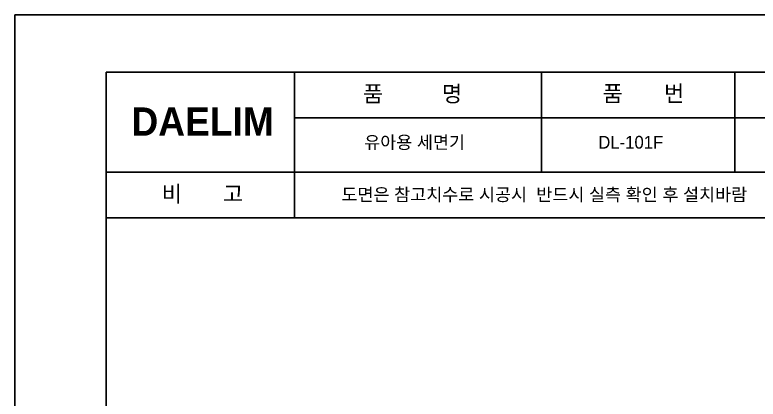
# Model space of a CAD drawing. Extents: x 63601 to 66026, y 58179 to 61610.
# Drawn here: x 63601 to 65158, y 60804 to 61610 of the extents above; entities that cross this region are included whole.
import ezdxf

# ---------------------------------------------------------------- set-up
doc = ezdxf.new("R2010")
doc.units = 0
doc.header["$MEASUREMENT"] = 0
doc.layers.add('Dim', color=4, linetype='CONTINUOUS')
doc.layers.add('YA', color=7, linetype='CONTINUOUS')
doc.styles.add('h', font='', dxfattribs={"height": 30})
doc.styles.add('스타일1', font='txt.shx', dxfattribs={"bigfont": 'ghs.shx'})
doc.styles.get('h').set_extended_font_data('Haansoft Batang')

msp = doc.modelspace()

# ---------------------------------------------------------------- linework, layer by layer
at = {"layer": 'YA', "color": 7}
for p, q in [((65868.2, 61489.9), (63792.2, 61489.9)), ((63792.2, 60419.7), (63792.2, 61489.9)), ((64186.7, 61183.9), (64186.7, 61489.9)), ((64703.6, 61279.6), (64703.6, 61489.6)), ((65108.9, 61279.9), (65108.9, 61489.9)), ((65868.2, 61393.9), (64186.7, 61393.9)), ((65868.2, 61279.9), (63792.2, 61279.9)), ((65868.2, 61183.9), (63792.2, 61183.9)), ((65868.2, 61183.9), (63792.2, 61183.9))]:
    msp.add_line(p, q, dxfattribs=at)
at = {"layer": 'YA', "color": 0}
msp.add_lwpolyline([(63600.8, 58179.5), (66026.3, 58179.5), (66026.3, 61609.8), (63600.8, 61609.8)], close=True, dxfattribs=at)

# ---------------------------------------------------------------- texts
at = {"layer": 'Dim', "color": 0, "attachment_point": 1, "style": '스타일1'}
for s, insert, char_height in [('{\\fGulim|b0|i0|c129|p50;품          명}', (64329.9, 61461.3), 33.819), ('{\\fGulim|b0|i0|c129|p50;품       번}', (64831.9, 61461.7), 33.819), ('{\\fGulim|b0|i0|c129|p50;비       고}', (63908.2, 61251.4), 33.819), ('{\\fGulim|b0|i0|c129|p50;도면은 참고치수로 시공시  반드시 실측 확인 후 설치바람 }', (64284.9, 61246.3), 26.746)]:
    msp.add_mtext(s, dxfattribs=dict(at, insert=insert, char_height=char_height))
at = {"layer": 'Dim', "color": 0, "char_height": 26.746, "attachment_point": 1, "style": '스타일1'}
for s, insert, width in [('{\\fGulim|b0|i0|c129|p50;유아용 세면기}', (64332.6, 61355.8), 561.584), ('{\\fGulim|b0|i0|c129|p50;DL-101F}', (64822.8, 61356), 168.306)]:
    msp.add_mtext(s, dxfattribs=dict(at, insert=insert, width=width))
at = {"layer": 'YA', "color": 7, "insert": (63845, 61415.7), "char_height": 59.437, "width": 290.871, "attachment_point": 1, "style": 'h'}
msp.add_mtext('{\\fHYGraphic-Medium|b1|i0|c129|p18;DAELIM}', dxfattribs=at)

doc.saveas('drawing.dxf')
